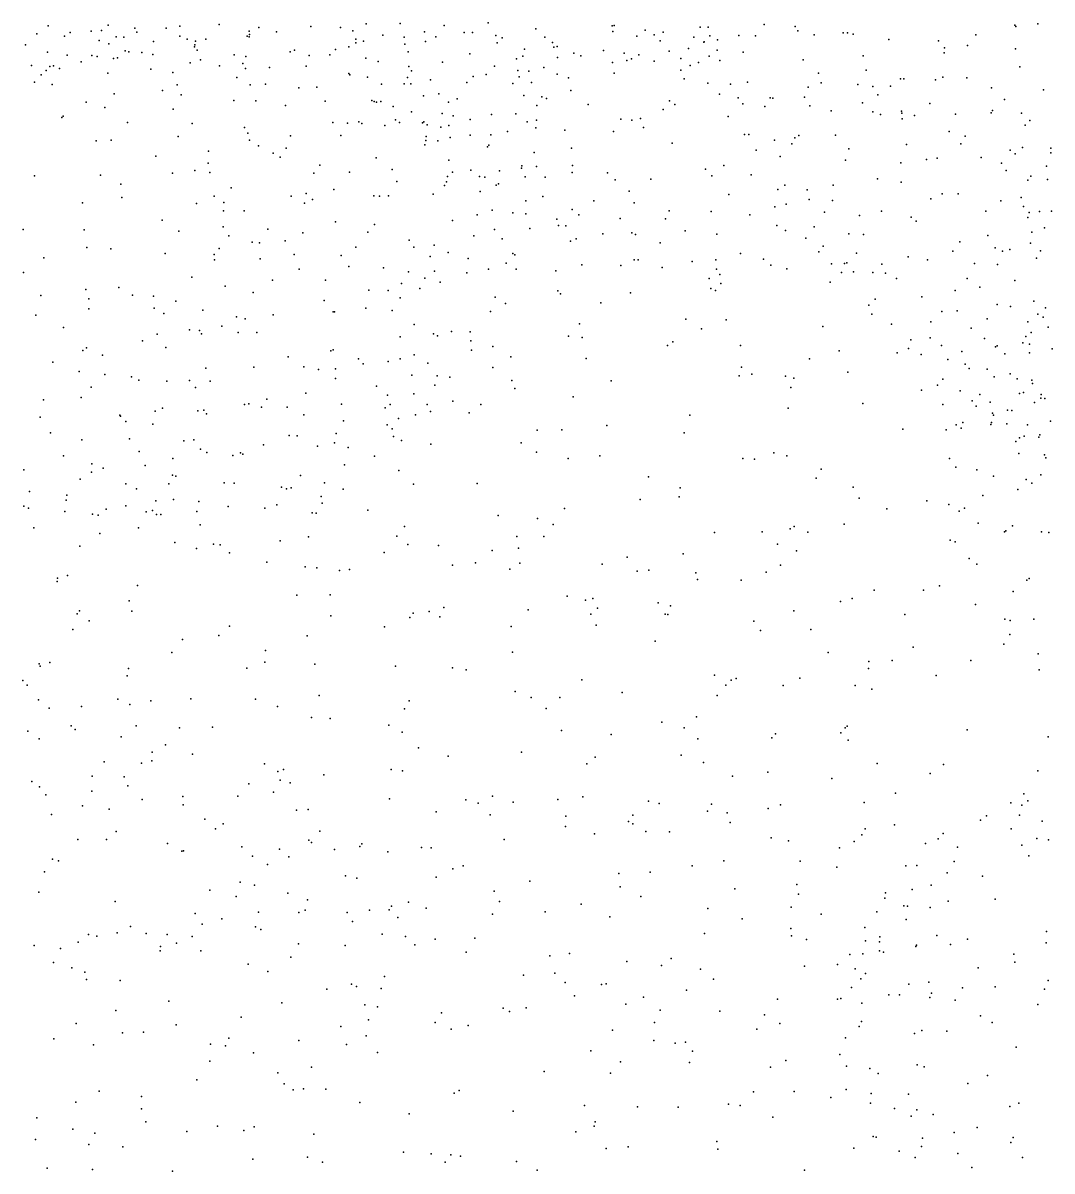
# Model space of a CAD drawing. Header units: metres. Extents: x -24.3 to 24.3, y -27.7 to 27.7.
# Drawn here: x -9.23 to -6.208, y 0.02 to 3.391 of the extents above; entities that cross this region are included whole.
import ezdxf

# ---------------------------------------------------------------- set-up
doc = ezdxf.new("R2010")
doc.units = ezdxf.units.M

msp = doc.modelspace()

# ---------------------------------------------------------------- linework, layer by layer
for p in [(-9.1561, 3.3822, 17.9993), (-8.98, 3.384, 23.6988), (-8.9011, 3.3749, -17.7087), (-8.8091, 3.3749, 25.6136), (-8.7693, 3.3812, 17.1896), (-8.6533, 3.3856, 17.2369), (-8.5367, 3.3769, 18.0185), (-8.3849, 3.3806, 17.6189), (-8.2969, 3.3777, 16.867), (-8.2221, 3.3877, 16.2086), (-8.1221, 3.3892, 21.28), (-7.9928, 3.3829, 15.5272), (-7.8633, 3.3906, 16.0031), (-7.7233, 3.3731, 15.645), (-7.4991, 3.3817, 22.5875), (-7.4935, 3.3833, 17.6787), (-7.2409, 3.378, 23.6158), (-7.2172, 3.3787, 16.3545), (-7.0536, 3.3863, 23.2121), (-6.962, 3.3801, 16.5807), (-6.3168, 3.3838, 14.7409), (-6.3143, 3.3798, -13.7069), (-6.2498, 3.3876, 17.0001), (-9.189, 3.3584, 16.5419), (-9.1079, 3.3515, 23.4465), (-9.0914, 3.3623, 16.6814), (-9.0294, 3.3668, 23.5885), (-9.0064, 3.339, -15.9312), (-8.9991, 3.3689, 25.7182), (-8.9557, 3.3495, 18.0734), (-8.9335, 3.3491, 17.1196), (-8.8959, 3.3631, 26.0639), (-8.7691, 3.3518, 25.9934), (-8.7472, 3.3427, 17.3109), (-8.693, 3.343, 23.6346), (-8.5711, 3.3518, 23.6147), (-8.5659, 3.3502, 17.646), (-8.5655, 3.3666, 25.6179), (-8.5645, 3.3565, 24.9352), (-8.4849, 3.3649, 17.8301), (-8.2613, 3.3675, 17.0857), (-8.2523, 3.3428, 23.4974), (-8.1726, 3.3549, 17.4867), (-8.1106, 3.3487, 23.4535), (-8.0502, 3.3648, -21.6437), (-8.0173, 3.3498, 15.9208), (-7.9343, 3.3625, 26.0498), (-7.9096, 3.3626, 15.7667), (-7.8416, 3.354, 14.9234), (-7.8221, 3.3467, 15.3346), (-7.697, 3.349, 21.8869), (-7.4973, 3.3655, 26.2522), (-7.4271, 3.3517, 14.8531), (-7.4029, 3.3693, 22.7124), (-7.3764, 3.3555, 23.6289), (-7.3583, 3.338, 22.8638), (-7.3493, 3.3633, 15.1927), (-7.2592, 3.3489, -14.0684), (-7.2128, 3.3527, 17.5668), (-7.1902, 3.3407, 23.4513), (-7.1273, 3.3537, 14.8497), (-7.0782, 3.3526, -0.5116), (-6.9541, 3.367, 17.4138), (-6.9059, 3.3559, 14.7435), (-6.8207, 3.3618, 17.3056), (-6.8082, 3.3612, 18.4832), (-6.7921, 3.3579, 16.4428), (-6.6871, 3.342, 14.7461), (-6.541, 3.3381, 14.7543), (-6.4315, 3.3554, 0.5002), (-9.2227, 3.3265, 17.7943), (-9.1579, 3.3053, 23.2279), (-8.9775, 3.3292, 17.9578), (-8.9296, 3.3086, 23.5375), (-8.9193, 3.3063, 17.2803), (-8.8812, 3.304, 17.4007), (-8.8467, 3.3366, 25.8872), (-8.7257, 3.3207, 17.79), (-8.7251, 3.3259, 17.5647), (-8.7233, 3.3369, 18.1423), (-8.7187, 3.3107, 25.8278), (-8.4453, 3.306, 21.1469), (-8.4327, 3.3109, 23.4844), (-8.3121, 3.3124, -19.0025), (-8.2727, 3.3201, 16.7183), (-8.2523, 3.3324, 16.4038), (-8.2299, 3.3367, 23.2113), (-8.108, 3.3285, 18.2456), (-8.0989, 3.3058, 17.2949), (-8.0473, 3.336, 17.5345), (-7.837, 3.3327, 23.526), (-7.7573, 3.3133, 18.3374), (-7.675, 3.333, 22.2951), (-7.6705, 3.3199, 22.1522), (-7.6609, 3.3211, 22.5117), (-7.5254, 3.3094, 23.5078), (-7.3324, 3.3082, 23.4653), (-7.2751, 3.3155, 26.2931), (-7.2304, 3.3343, 18.2893), (-7.2296, 3.335, 15.0103), (-7.1908, 3.3107, 23.3309), (-7.1149, 3.305, 17.4855), (-6.5234, 3.318, 21.2116), (-6.4558, 3.3241, 26.277), (-6.3147, 3.3148, 14.3415), (-9.0996, 3.2963, 17.7671), (-9.0588, 3.2766, 17.5343), (-9.0275, 3.2948, -17.435), (-9.0115, 3.2921, 23.4015), (-8.9636, 3.2867, 17.6823), (-8.9521, 3.2881, 21.0935), (-8.8486, 3.2979, 17.9055), (-8.7393, 3.2734, -15.1687), (-8.7086, 3.2824, 23.506), (-8.6101, 3.2966, 25.735), (-8.5837, 3.2716, 24.6535), (-8.575, 3.2925, 23.4854), (-8.3898, 3.2948, 18.3166), (-8.3283, 3.2966, 21.1884), (-8.2231, 3.2877, 16.9946), (-8.1865, 3.2774, 23.3573), (-7.9975, 3.2753, 18.4272), (-7.9175, 3.2999, 17.5028), (-7.7806, 3.2851, 23.4252), (-7.7618, 3.2933, 17.5188), (-7.6603, 3.2888, 23.4318), (-7.6121, 3.3021, 15.1036), (-7.5914, 3.2943, 15.492), (-7.4988, 3.2747, 22.9191), (-7.4647, 3.3021, -0.9744), (-7.4567, 3.2805, 15.5617), (-7.4424, 3.285, 23.4006), (-7.421, 3.2973, 15.9538), (-7.3766, 3.2785, 17.5345), (-7.2981, 3.2862, 23.0965), (-7.2463, 3.2742, 21.8114), (-7.2142, 3.2928, 15.1386), (-7.1836, 3.28, 16.0388), (-6.9383, 3.2822, 16.1941), (-6.7628, 3.2945, 14.7982), (-6.5246, 3.3027, 17.015), (-9.2049, 3.2657, 16.6595), (-9.1761, 3.2383, 21.0978), (-9.162, 3.2515, 23.0924), (-9.1507, 3.2623, 17.6127), (-9.1406, 3.2646, 16.9185), (-9.1227, 3.2572, 17.0362), (-8.9808, 3.2436, 23.2404), (-8.8545, 3.2546, -15.4481), (-8.7898, 3.2447, 18.4388), (-8.6523, 3.2646, 21.1325), (-8.5766, 3.2569, 24.343), (-8.5058, 3.2601, -18.7526), (-8.3985, 3.2639, 23.3781), (-8.2731, 3.2423, -19.2913), (-8.2704, 3.2382, 18.5099), (-8.0971, 3.2632, 21.3176), (-8.0893, 3.2499, 16.0678), (-7.8692, 3.2396, 21.5433), (-7.845, 3.2634, -1.3154), (-7.7767, 3.2512, 23.2847), (-7.7443, 3.2489, 22.3112), (-7.6998, 3.2602, 22.6961), (-7.6611, 3.2407, 23.1758), (-7.4934, 3.2434, 23.1634), (-7.2983, 3.2519, 23.2402), (-7.27, 3.2656, 15.4131), (-6.8931, 3.243, 17.2807), (-6.7532, 3.2518, 17.2037), (-6.3026, 3.262, 16.8167), (-9.1963, 3.2171, 18.6572), (-9.1444, 3.2096, -17.0764), (-8.7769, 3.2091, 23.2276), (-8.6016, 3.2301, 25.1274), (-8.5623, 3.2089, 18.5685), (-8.5173, 3.2107, 23.2941), (-8.367, 3.2024, 23.2556), (-8.2185, 3.2318, 16.7979), (-8.1774, 3.2109, 16.2891), (-8.1102, 3.212, -14.5539), (-8.101, 3.2308, 25.9999), (-8.0905, 3.2121, 17.0766), (-8.0333, 3.2232, -23.0498), (-7.9266, 3.2158, 17.3311), (-7.908, 3.2331, 15.8894), (-7.7908, 3.2125, 15.8213), (-7.7726, 3.2322, 23.0703), (-7.736, 3.2162, 22.8152), (-7.628, 3.2295, 22.974), (-7.2883, 3.2269, 15.5246), (-7.2187, 3.2138, 15.2472), (-7.1517, 3.2113, 15.2807), (-7.1016, 3.2166, 15.0961), (-6.8859, 3.215, 14.9259), (-6.7783, 3.2097, 16.0453), (-6.7344, 3.2039, -23.8388), (-6.6817, 3.2054, 26.3454), (-6.6529, 3.2266, 14.8362), (-6.6429, 3.2266, 17.0874), (-6.5495, 3.2238, 14.66), (-6.5288, 3.2318, 16.159), (-6.4583, 3.2293, 16.8982), (-8.9618, 3.1827, 23.1203), (-8.8203, 3.1922, 18.7033), (-8.7653, 3.1794, -18.4275), (-8.4198, 3.2003, -1.5803), (-8.0535, 3.1762, -20.1132), (-8.0082, 3.1821, 23.0876), (-7.759, 3.1779, 26.2545), (-7.7062, 3.1737, 21.9494), (-7.6923, 3.1686, 22.1673), (-7.6212, 3.1925, 15.7624), (-7.1847, 3.1818, -0.6642), (-7.1296, 3.1707, 18.4158), (-7.0353, 3.1706, 17.3269), (-7.0274, 3.1698, 15.735), (-6.9351, 3.1731, 15.0334), (-6.9244, 3.202, 21.511), (-6.7194, 3.18, 0.0243), (-6.3858, 3.1997, -23.9185), (-6.2324, 3.1939, 16.0343), (-9.0439, 3.1583, 18.9153), (-8.9892, 3.1428, -17.9951), (-8.7883, 3.1371, 21.1481), (-8.6108, 3.1629, 18.8041), (-8.5459, 3.1623, 25.4666), (-8.459, 3.1482, 21.189), (-8.3421, 3.1614, 23.4304), (-8.205, 3.1634, 16.4915), (-8.1984, 3.1598, 23.1733), (-8.1917, 3.1578, 21.2655), (-8.1793, 3.1603, -22.7106), (-8.1429, 3.1453, -1.4444), (-7.9805, 3.1576, 16.017), (-7.9545, 3.168, 21.4751), (-7.7212, 3.148, 21.8254), (-7.5699, 3.1509, 17.4034), (-7.3501, 3.1362, -0.8492), (-7.3313, 3.1619, 15.6688), (-7.3155, 3.1508, -23.6714), (-7.1157, 3.1533, 15.4055), (-7.0512, 3.1457, 15.231), (-6.9192, 3.1475, 15.025), (-6.7642, 3.1562, 14.9642), (-6.5664, 3.1543, 16.9609), (-6.3474, 3.1662, 18.7815), (-9.1161, 3.1135, -16.5099), (-9.112, 3.117, 21.1529), (-8.1361, 3.106, 16.6501), (-8.0891, 3.1297, -21.4595), (-7.9985, 3.125, 17.0677), (-7.9664, 3.1181, 18.6715), (-7.9163, 3.1069, 17.1558), (-7.8535, 3.1218, 21.6011), (-7.7821, 3.1241, 15.9093), (-7.7213, 3.1055, 22.4077), (-7.4742, 3.1082, 21.9453), (-7.4422, 3.1056, -14.1882), (-7.416, 3.1102, 17.3774), (-7.1589, 3.1161, 15.6208), (-6.8562, 3.1325, 15.3144), (-6.7343, 3.1295, 15.8001), (-6.7118, 3.122, 17.0824), (-6.6501, 3.1317, 14.9079), (-6.6493, 3.1256, 21.2489), (-6.6477, 3.1096, 18.7035), (-6.6116, 3.1193, 14.8926), (-6.4911, 3.1228, 15.9242), (-6.3864, 3.1264, 21.0676), (-6.3823, 3.1332, 16.7828), (-6.297, 3.1258, 26.2672), (-6.2729, 3.1038, 14.8484), (-8.9224, 3.0979, 21.1573), (-8.733, 3.0951, 23.1516), (-8.5789, 3.0833, 21.1843), (-8.3199, 3.0986, 23.1196), (-8.2768, 3.0967, 25.9448), (-8.2435, 3.1001, 23.1772), (-8.2346, 3.0959, -12.5291), (-8.1676, 3.0894, 23.0813), (-8.1239, 3.0985, 22.8901), (-8.0562, 3.0978, -20.4117), (-8.0526, 3.1002, 22.9928), (-8.0431, 3.0911, 16.202), (-8.003, 3.085, 26.1477), (-7.979, 3.0891, 22.8963), (-7.8069, 3.0719, 17.199), (-7.7491, 3.1007, 22.5321), (-7.7241, 3.0826, 18.6408), (-7.6381, 3.0761, 17.2822), (-7.4953, 3.0723, 15.8227), (-7.4075, 3.0837, 26.3632), (-6.5094, 3.0717, 26.3352), (-6.2869, 3.0902, -13.7932), (-9.0146, 3.0447, -15.9812), (-8.9712, 3.0465, 19.1583), (-8.7736, 3.0569, -1.7278), (-8.5698, 3.0674, 23.1622), (-8.5642, 3.046, 23.9927), (-8.4446, 3.059, 23.647), (-8.2962, 3.0603, 21.2547), (-8.0471, 3.0456, -21.0149), (-8.0455, 3.0568, 16.831), (-8.0114, 3.0446, 22.6157), (-7.9753, 3.0543, -12.408), (-7.9165, 3.061, 22.7821), (-7.8555, 3.0622, -12.6274), (-7.3237, 3.038, 17.2995), (-7.1112, 3.0632, 21.6197), (-7.098, 3.0631, 17.2661), (-7.0223, 3.0469, -0.4922), (-6.9722, 3.0355, 17.2196), (-6.9626, 3.0529, 15.3145), (-6.9517, 3.0604, 26.4191), (-6.8435, 3.0616, -0.1958), (-6.4755, 3.0362, 16.8033), (-6.4625, 3.0579, 14.9347), (-8.6849, 3.0146, 25.2395), (-8.5384, 3.0294, 25.7187), (-8.4948, 3.008, 23.0869), (-8.4567, 3.023, 19.049), (-8.0494, 3.0325, 21.4107), (-7.8652, 3.0266, -12.8489), (-7.8613, 3.0317, 17.0761), (-7.7287, 3.0103, 22.3078), (-7.6187, 3.0231, -12.8002), (-7.0765, 3.017, 15.7022), (-6.8048, 3.0214, 15.1506), (-6.635, 3.0333, 16.9517), (-6.3307, 3.0176, 15.6598), (-6.3161, 3.0059, 14.5814), (-6.2945, 3.0254, 0.4917), (-6.2111, 3.009, 13.2158), (-6.211, 3.0227, 13.0117), (-8.8399, 2.9995, 23.0833), (-8.6863, 2.9785, 23.1039), (-8.4749, 2.9969, 21.2284), (-8.3585, 2.9733, -1.5455), (-8.193, 2.9943, 21.3085), (-7.9796, 2.9881, 16.3564), (-7.7651, 2.9713, 21.8078), (-7.7219, 2.9688, 22.0125), (-7.6157, 2.9722, 15.9867), (-7.1713, 2.972, 17.2079), (-7.0059, 2.9988, 15.5728), (-6.8139, 2.9877, 17.0885), (-6.6516, 2.9795, -13.9494), (-6.5765, 2.9901, 15.0424), (-6.545, 2.9938, 0.1875), (-6.4163, 2.9959, 15.1568), (-6.3565, 2.9787, 14.9644), (-6.2236, 2.9702, 16.7369), (-9.1963, 2.9413, 23.0077), (-9.002, 2.944, 23.0449), (-8.7904, 2.9494, -15.535), (-8.7251, 2.9571, -18.9627), (-8.6812, 2.9516, 19.2593), (-8.3758, 2.95, -19.6789), (-8.2711, 2.9525, 23.0184), (-8.1459, 2.9604, 22.9675), (-7.9834, 2.9397, -12.2024), (-7.9683, 2.9522, 16.6365), (-7.9148, 2.9587, 16.8963), (-7.8894, 2.9399, 21.618), (-7.8735, 2.9378, -1.2973), (-7.8301, 2.9568, -14.4858), (-7.7653, 2.964, 22.4812), (-7.7555, 2.9391, 17.0142), (-7.6962, 2.9383, -12.3698), (-7.6169, 2.9514, 22.0385), (-7.5129, 2.9505, 18.6878), (-7.2256, 2.9617, 15.8884), (-7.207, 2.942, 26.4365), (-7.0917, 2.945, 15.8772), (-6.7203, 2.9333, -0.056), (-6.3429, 2.9579, 16.6892), (-6.2704, 2.941, 15.3111), (-8.9426, 2.9175, -18.5999), (-8.6183, 2.9065, 24.156), (-8.3166, 2.9012, -12.9306), (-8.1315, 2.9251, -22.3861), (-7.9924, 2.9134, 22.8124), (-7.9862, 2.924, 21.4945), (-7.8405, 2.9145, -23.2565), (-7.8336, 2.9182, 16.2396), (-7.4907, 2.9299, 15.9974), (-7.3856, 2.9315, 17.1497), (-7.0134, 2.9016, 17.1085), (-6.9924, 2.9147, 15.6928), (-6.9264, 2.9009, -23.745), (-6.8504, 2.9148, 15.311), (-6.6505, 2.9232, 16.893), (-6.2788, 2.9288, 13.1026), (-6.2211, 2.9309, 13.5975), (-8.9391, 2.8786, -1.7657), (-8.6687, 2.8825, 21.2357), (-8.4426, 2.8822, -12.1939), (-8.3982, 2.8895, 23.488), (-8.3796, 2.8724, 23.0223), (-8.1999, 2.8829, -14.7951), (-8.1831, 2.8823, 22.9821), (-8.1564, 2.8828, 21.3584), (-8.0248, 2.8879, 18.9029), (-7.8872, 2.8957, 16.73), (-7.7529, 2.8688, 16.8519), (-7.7027, 2.8806, 16.157), (-7.5538, 2.868, 16.0981), (-7.4498, 2.8972, -12.5476), (-7.1573, 2.8865, 15.9963), (-6.9213, 2.8726, 15.5404), (-6.8528, 2.8691, 16.9957), (-6.5632, 2.8738, -23.8296), (-6.5299, 2.889, 15.0966), (-6.4834, 2.8889, 21.1875), (-6.3582, 2.8685, 15.0335), (-6.2982, 2.8778, 13.255), (-9.0555, 2.8628, 21.2467), (-8.7201, 2.8605, 24.8411), (-8.641, 2.8393, 25.6491), (-8.6396, 2.8634, -19.2818), (-8.5806, 2.8386, 23.061), (-8.403, 2.8613, 19.296), (-7.8522, 2.8412, 16.5194), (-7.7915, 2.8328, 16.6534), (-7.6166, 2.8433, 26.4257), (-7.4346, 2.8627, 16.0876), (-7.3319, 2.8391, 21.7413), (-7.2085, 2.8374, 18.6614), (-7.0215, 2.8507, 16.0184), (-6.9887, 2.8583, 15.8466), (-6.8756, 2.8347, 21.4422), (-6.7082, 2.8378, 16.8296), (-6.4026, 2.8376, 16.6432), (-6.2915, 2.8517, 13.4937), (-6.2747, 2.8344, 12.8061), (-6.2444, 2.8375, 15.0107), (-6.209, 2.8377, 12.7025), (-8.821, 2.8112, 19.5816), (-8.3122, 2.8068, -20.0881), (-8.1976, 2.7989, 19.2153), (-7.9683, 2.811, 22.4744), (-7.8956, 2.827, 21.6569), (-7.7532, 2.8306, 22.1904), (-7.6622, 2.8147, -12.1658), (-7.5973, 2.8271, 16.9511), (-7.4757, 2.8164, -13.187), (-7.343, 2.8151, 16.1618), (-7.0948, 2.8276, 17.0333), (-6.7729, 2.8257, 18.6864), (-6.621, 2.8203, 15.1791), (-6.6065, 2.8089, 16.6973), (-6.2786, 2.8193, 13.804), (-9.2297, 2.7846, 21.2432), (-9.0497, 2.7836, 19.706), (-8.7723, 2.779, 23.0342), (-8.6422, 2.7919, -1.7011), (-8.6251, 2.766, -12.411), (-8.5108, 2.7852, 23.7284), (-8.4084, 2.7746, 26.0211), (-8.2169, 2.776, 26.1579), (-7.9055, 2.7654, 22.6374), (-7.8452, 2.7846, -13.3162), (-7.7411, 2.7873, 22.016), (-7.6572, 2.7963, 16.3617), (-7.6356, 2.7953, 16.7432), (-7.5273, 2.7712, 16.3116), (-7.4422, 2.7744, 16.8873), (-7.431, 2.7694, -12.3434), (-7.285, 2.7807, -12.8279), (-7.1925, 2.7701, 16.9653), (-7.0164, 2.7958, -14.1947), (-6.9902, 2.7816, 16.1235), (-6.9064, 2.7916, 15.65), (-6.8047, 2.7714, 16.7665), (-6.7619, 2.7698, 15.3754), (-6.3962, 2.7665, 18.7268), (-6.2675, 2.7761, 13.9289), (-6.2297, 2.7891, 26.2913), (-9.0422, 2.7313, 22.993), (-8.5569, 2.7468, -15.3178), (-8.5355, 2.7449, 19.597), (-8.4595, 2.7507, 21.2693), (-8.2527, 2.7319, 22.9371), (-8.096, 2.7532, 22.8666), (-8.0821, 2.732, -1.411), (-8.0226, 2.7383, -22.7443), (-7.8222, 2.7567, 22.4922), (-7.6216, 2.7503, 16.4784), (-7.6057, 2.7572, 16.6083), (-7.3589, 2.7448, 16.3169), (-6.931, 2.7586, 16.8586), (-6.8802, 2.7348, 16.0234), (-6.4785, 2.7475, 15.1612), (-6.3744, 2.7305, 12.9872), (-6.2705, 2.7445, 15.0707), (-9.1682, 2.7011, 23.0022), (-8.972, 2.7272, -18.92), (-8.8126, 2.7139, 21.2829), (-8.6685, 2.7107, 21.2765), (-8.6537, 2.7288, -12.7569), (-8.5337, 2.6976, 23.0112), (-8.4339, 2.7105, -1.5956), (-8.2958, 2.7075, 19.4727), (-8.0343, 2.7051, 21.5098), (-7.9807, 2.7166, 22.7268), (-7.9222, 2.6995, -14.7112), (-7.7913, 2.7142, 21.9161), (-7.785, 2.7096, 22.2142), (-7.1226, 2.7133, 16.3517), (-7.0554, 2.6972, 16.8069), (-6.8921, 2.7191, 16.2753), (-6.7824, 2.715, 16.6118), (-6.6301, 2.7042, 16.4679), (-6.4987, 2.7209, 16.5297), (-6.353, 2.7201, 12.8278), (-6.332, 2.7255, 13.7514), (-6.2535, 2.6998, 12.6434), (-6.2414, 2.7219, 16.6189), (-8.6669, 2.6955, -12.1839), (-8.4191, 2.6678, -13.043), (-8.2733, 2.6755, 23.1508), (-8.1712, 2.6714, -20.8293), (-7.8627, 2.6677, -11.9808), (-7.8111, 2.6853, 22.3517), (-7.7817, 2.6681, 22.035), (-7.6645, 2.6631, 19.0194), (-7.5885, 2.6809, -1.1703), (-7.4741, 2.6787, 21.8525), (-7.4347, 2.6951, 16.4701), (-7.4234, 2.6955, 16.5921), (-7.3527, 2.6727, -23.4349), (-7.2642, 2.6907, 16.4132), (-7.1948, 2.6949, 16.7846), (-7.1936, 2.6674, 16.6002), (-7.0332, 2.6793, 16.4745), (-6.9861, 2.6687, 26.4929), (-6.8558, 2.6833, 15.6947), (-6.8168, 2.6847, 15.5632), (-6.8107, 2.6859, 16.491), (-6.7077, 2.6824, 16.3436), (-6.5731, 2.695, 15.2449), (-6.4354, 2.6848, 13.2156), (-6.3683, 2.6817, 13.621), (-9.2287, 2.658, 21.2624), (-8.7336, 2.6438, 24.5228), (-8.4975, 2.6351, 21.2916), (-8.3414, 2.6355, 22.943), (-8.0977, 2.6599, -21.5182), (-8.0493, 2.6417, -13.3067), (-8.0217, 2.6615, 19.2519), (-8.0042, 2.63, 21.6019), (-7.9267, 2.6565, 26.3826), (-7.2148, 2.6407, 26.5045), (-7.1829, 2.6516, -0.7824), (-6.8589, 2.6294, -0.4022), (-6.826, 2.6577, 15.8895), (-6.7906, 2.6596, 16.2165), (-6.7336, 2.6579, 26.4523), (-6.6964, 2.6555, 15.4254), (-6.6643, 2.64, 21.3616), (-6.457, 2.6402, 0.0602), (-6.3173, 2.6342, 13.9057), (-9.0457, 2.6081, 21.2954), (-8.9482, 2.6136, 20.0139), (-8.6359, 2.6176, 19.8916), (-8.5543, 2.5991, -19.8579), (-8.2144, 2.6065, 21.4177), (-8.1571, 2.6047, -21.1492), (-8.1184, 2.6257, 22.7816), (-8.0646, 2.6114, 22.7787), (-7.6594, 2.6037, 22.0304), (-7.6512, 2.5956, -13.3392), (-7.4455, 2.5983, 18.9814), (-7.2102, 2.6112, -12.553), (-7.1963, 2.6052, -12.9735), (-7.1803, 2.6259, 21.6648), (-6.4919, 2.605, 15.2548), (-6.4201, 2.6152, 13.4354), (-9.1778, 2.5909, -1.8211), (-9.036, 2.5807, -16.2463), (-8.9085, 2.591, 22.9511), (-8.8465, 2.5888, -12.4202), (-8.7812, 2.5734, 25.523), (-8.3453, 2.5761, -11.8371), (-8.1217, 2.5838, -11.8261), (-7.8434, 2.586, 22.2162), (-7.8131, 2.5666, -1.2879), (-7.5328, 2.569, -14.5976), (-6.7457, 2.5622, 15.8646), (-6.7273, 2.5795, 16.1268), (-6.5905, 2.5861, 15.3815), (-6.3691, 2.5637, 13.7455), (-6.261, 2.5735, 14.0904), (-9.192, 2.5328, 21.2864), (-9.0364, 2.5516, 22.9299), (-8.8446, 2.5536, -12.1927), (-8.8165, 2.5371, 24.8318), (-8.7012, 2.5469, 21.3346), (-8.4953, 2.5336, 23.6814), (-8.3192, 2.5422, 19.7713), (-8.3148, 2.5422, 21.3916), (-8.2228, 2.5536, 22.8527), (-8.1457, 2.546, 21.5065), (-7.8568, 2.5433, 22.0131), (-6.7369, 2.536, 15.6987), (-6.5309, 2.5434, 16.3131), (-6.4861, 2.545, 21.2769), (-6.3298, 2.5584, 12.6886), (-6.2497, 2.5359, 26.1397), (-6.2268, 2.5541, 16.5379), (-9.1107, 2.4965, 20.2964), (-8.6456, 2.5004, 24.0626), (-8.6023, 2.5279, 22.9447), (-8.5778, 2.522, 21.3359), (-8.081, 2.5053, 22.6903), (-7.5954, 2.5077, -12.0087), (-7.2833, 2.521, -13.2784), (-7.165, 2.5188, 18.8063), (-6.881, 2.4994, -14.3346), (-6.6795, 2.5066, 15.9644), (-6.5636, 2.5129, 18.6471), (-6.3979, 2.5222, 12.7993), (-6.2786, 2.5129, 21.1666), (-6.2341, 2.5267, 25.8394), (-6.2188, 2.4976, 26.3048), (-8.8359, 2.4765, -11.9558), (-8.7404, 2.4895, -1.736), (-8.7116, 2.4878, -12.9128), (-8.7056, 2.4774, 22.9134), (-8.5974, 2.4821, -15.5793), (-8.5428, 2.4816, -11.8303), (-8.1223, 2.4686, -15.0708), (-8.0245, 2.478, -1.3937), (-8.0129, 2.472, 19.5777), (-7.9711, 2.4845, 21.7869), (-7.9169, 2.4837, 22.3792), (-7.628, 2.4713, 19.1687), (-7.588, 2.4672, -1.2233), (-7.2371, 2.4927, -14.4894), (-6.5653, 2.4662, 26.4284), (-6.4457, 2.4941, 13.3919), (-6.4061, 2.4637, 13.6245), (-6.285, 2.4705, 26.0464), (-6.2694, 2.4817, 12.5824), (-9.0541, 2.4292, 22.8878), (-9.0435, 2.4366, -12.3209), (-8.8793, 2.4569, 25.3539), (-8.8101, 2.4379, 21.3539), (-8.3259, 2.4276, 22.8295), (-8.3192, 2.4307, 21.4596), (-7.9149, 2.4577, 22.2478), (-7.9128, 2.4296, 22.075), (-7.8499, 2.4406, -22.8546), (-7.3366, 2.4435, 21.7795), (-7.3213, 2.4546, -12.1764), (-7.123, 2.4435, -12.4303), (-6.8331, 2.4277, -0.4826), (-6.6292, 2.4351, 15.7615), (-6.6222, 2.4606, 16.071), (-6.5322, 2.444, 15.5047), (-6.3737, 2.4395, 16.3649), (-6.3688, 2.4427, 15.3503), (-6.2934, 2.4516, 0.1246), (-6.2738, 2.4479, 14.0727), (-6.2077, 2.4343, 16.4842), (-9.1423, 2.3944, 21.3249), (-8.9964, 2.4155, -19.3114), (-8.4513, 2.4107, 21.4157), (-8.2447, 2.4046, 22.7362), (-8.1578, 2.3968, 22.8595), (-8.1225, 2.4048, 21.6531), (-8.0811, 2.4162, 22.6041), (-7.7975, 2.4103, 26.5289), (-7.5762, 2.4058, 21.9523), (-6.9199, 2.4049, -23.4937), (-6.6621, 2.4216, -0.3043), (-6.5919, 2.4173, 15.9466), (-6.5135, 2.4029, 16.1727), (-6.4725, 2.426, 13.0777), (-6.3461, 2.4194, 13.901), (-6.2737, 2.4221, 26.1928), (-9.0649, 2.3671, -1.8043), (-8.6927, 2.3771, 21.3795), (-8.5518, 2.3804, 22.8782), (-8.4055, 2.3805, -20.4095), (-8.3621, 2.3733, -13.2573), (-8.3125, 2.3747, 26.3021), (-8.2312, 2.3899, 21.5467), (-8.0404, 2.3914, -22.0987), (-7.8495, 2.3789, -11.8397), (-7.1195, 2.3804, -0.7733), (-6.807, 2.3656, 26.4845), (-6.4633, 2.3891, 12.9497), (-6.451, 2.3763, 13.4552), (-6.3986, 2.3741, 13.7327), (-6.3311, 2.3609, 18.6547), (-8.9891, 2.3581, -12.082), (-8.9109, 2.3514, 22.8541), (-8.8895, 2.3415, 25.0342), (-8.8077, 2.3385, 25.7132), (-8.741, 2.3407, 22.8532), (-8.6804, 2.3393, 20.3982), (-8.3125, 2.3468, -11.7022), (-8.0883, 2.357, -21.7382), (-8.0205, 2.3275, 22.4593), (-8.0135, 2.3549, 21.8727), (-7.976, 2.3509, 22.261), (-7.7937, 2.3413, -1.3375), (-7.5024, 2.3399, -13.3739), (-7.1263, 2.3544, -13.2217), (-7.0897, 2.3595, 26.5252), (-6.9902, 2.3536, 21.5934), (-6.9659, 2.3476, -12.872), (-6.5441, 2.3274, 21.3679), (-6.5288, 2.3443, 15.85), (-6.3776, 2.3516, 16.2634), (-6.3097, 2.3461, 25.9157), (-6.2671, 2.3414, 26.2821), (-6.2654, 2.3322, 25.7818), (-9.0298, 2.3208, 21.398), (-8.7235, 2.3204, 25.9408), (-8.3991, 2.3035, 20.2487), (-8.1921, 2.3239, 22.6064), (-8.1592, 2.2974, 21.7051), (-8.0818, 2.3016, -11.6999), (-7.7853, 2.3175, 22.1954), (-7.6142, 2.2931, -11.8819), (-6.975, 2.3207, -12.6396), (-6.5914, 2.3124, -23.594), (-6.4775, 2.311, 16.0212), (-6.4201, 2.2995, 16.1309), (-6.3029, 2.3026, 26.084), (-6.2919, 2.3056, 14.0078), (-6.2398, 2.3001, 15.4461), (-9.1691, 2.2836, 20.6042), (-9.0593, 2.2908, 22.8371), (-8.8204, 2.2601, 24.7022), (-8.5797, 2.2701, 23.9155), (-8.5667, 2.2723, -1.6829), (-8.5291, 2.2625, 21.5118), (-8.5136, 2.2863, 22.7786), (-8.4543, 2.2622, 23.6512), (-8.2943, 2.2715, 23.2411), (-8.1664, 2.2602, -21.1208), (-8.1514, 2.2705, 26.4274), (-8.0427, 2.2708, 21.9819), (-7.967, 2.2798, 22.4183), (-7.8849, 2.2703, -13.3852), (-6.9824, 2.26, 18.7402), (-6.7632, 2.273, 21.5133), (-6.5281, 2.2705, 18.6264), (-6.4421, 2.2808, 13.575), (-6.4305, 2.2659, 15.7973), (-6.3893, 2.2772, 12.6715), (-6.2595, 2.2765, 12.528), (-6.2408, 2.2887, 21.2089), (-6.2293, 2.2883, 14.1099), (-9.1798, 2.2331, 21.4605), (-8.9453, 2.2388, -19.598), (-8.9439, 2.2364, 20.757), (-8.8415, 2.2513, 21.4734), (-8.7168, 2.2515, 21.488), (-8.6989, 2.2538, -19.9787), (-8.6908, 2.2427, 24.1263), (-8.4046, 2.2404, 22.6729), (-8.1275, 2.2296, 22.4122), (-8.0772, 2.2398, 22.2663), (-8.0328, 2.2503, 22.1457), (-7.9194, 2.2464, -22.4459), (-7.2714, 2.2388, -0.9343), (-6.383, 2.2452, 26.404), (-6.3797, 2.2388, 13.8037), (-6.339, 2.2541, 15.5893), (-6.3261, 2.2531, 16.2142), (-8.928, 2.22, 22.745), (-8.8488, 2.2125, -16.1342), (-8.2885, 2.2225, 22.5669), (-8.1605, 2.2105, 20.1827), (-8.1459, 2.1991, 21.9517), (-7.72, 2.195, -15.0736), (-7.6471, 2.1956, 22.0492), (-7.515, 2.2092, -1.186), (-6.6457, 2.198, -0.3681), (-6.5189, 2.1958, 13.173), (-6.4894, 2.2106, 12.9386), (-6.4744, 2.2009, 13.469), (-6.4694, 2.2172, 12.7752), (-6.3878, 2.2114, 15.9178), (-6.3853, 2.218, -0.0861), (-6.34, 2.214, 15.7221), (-6.2798, 2.2111, 26.2261), (-6.2127, 2.2214, 15.536), (-9.1486, 2.1871, -12.2282), (-9.0569, 2.1666, 21.5276), (-8.9173, 2.1697, 21.5412), (-8.7572, 2.1633, 24.3757), (-8.7281, 2.1666, 20.7582), (-8.4482, 2.1795, -15.6926), (-8.4244, 2.1783, 20.517), (-8.3154, 2.1583, -1.5895), (-8.3104, 2.1857, 21.7062), (-8.1414, 2.1769, 22.1052), (-8.1186, 2.1643, -21.46), (-7.7667, 2.1578, 26.5658), (-7.2878, 2.1874, -12.0434), (-6.3141, 2.1621, 26.1221), (-6.3032, 2.1722, 12.5766), (-6.2894, 2.1775, 16.1258), (-6.2464, 2.1744, 15.6531), (-6.2437, 2.1817, 25.7008), (-8.8882, 2.132, 22.6515), (-8.7088, 2.1389, 21.595), (-8.6899, 2.1296, 22.6327), (-8.5913, 2.1289, 26.2322), (-8.5839, 2.1245, -11.6384), (-8.5232, 2.1524, 21.6173), (-8.3645, 2.1483, 26.3707), (-8.2753, 2.1442, 22.4641), (-8.032, 2.1535, 19.9277), (-7.7214, 2.1309, -22.6745), (-7.025, 2.1289, -12.2991), (-6.3054, 2.1266, -14.4694), (-9.1111, 2.1199, -12.4515), (-9.0279, 2.0958, -16.3634), (-8.8711, 2.0915, -1.8278), (-8.7894, 2.1116, -12.9715), (-8.6138, 2.121, -13.1221), (-8.2854, 2.0936, 22.1895), (-8.1974, 2.1186, 20.3956), (-7.6288, 2.1116, 19.3728), (-7.5354, 2.12, -13.4088), (-7.1154, 2.1122, 18.8782), (-7.0816, 2.1096, -0.8223), (-6.9864, 2.1195, 21.6309), (-6.509, 2.1121, 13.3574), (-6.2302, 2.1222, 15.8429), (-6.2262, 2.1136, 15.992), (-9.2273, 2.0787, 21.5901), (-9.0285, 2.0713, -11.8453), (-8.9944, 2.0831, 21.6136), (-8.7909, 2.0633, 25.9968), (-8.7807, 2.0595, 21.6982), (-8.4151, 2.062, 22.4143), (-8.1261, 2.0767, -13.364), (-7.393, 2.0582, -11.8743), (-6.8855, 2.0804, -12.8189), (-6.4905, 2.0863, 12.9094), (-6.4288, 2.0787, 21.3623), (-6.3799, 2.0602, 12.6729), (-6.2409, 2.0641, 13.8909), (-9.0622, 2.0512, 22.5828), (-8.9277, 2.0371, 22.54), (-8.8962, 2.0231, 21.7613), (-8.8016, 2.0377, 22.5009), (-8.6388, 2.04, 21.7734), (-8.6099, 2.0397, 22.4846), (-8.4711, 2.0272, 20.8522), (-8.4423, 2.0254, 21.874), (-8.3443, 2.0404, 21.9733), (-8.0829, 2.0364, 22.7756), (-7.8963, 2.0381, 22.3735), (-7.2999, 2.0261, 21.7851), (-6.9008, 2.0542, -0.6465), (-6.7921, 2.028, 26.5038), (-6.2839, 2.0498, 26.002), (-6.2672, 2.0398, 26.1631), (-9.2106, 2.0149, 22.5459), (-9.1026, 1.9899, 22.4119), (-9.1012, 2.0045, 21.7704), (-8.788, 1.9911, 22.3797), (-8.4562, 2.0224, 23.7213), (-8.3544, 2.0001, -20.7251), (-8.2899, 2.0221, 23.2981), (-7.4175, 1.9918, -22.8582), (-7.3029, 1.9995, 19.0533), (-6.7746, 1.9956, 18.7011), (-6.4111, 2.0029, 13.6041), (-6.3084, 2.0204, 13.7517), (-9.2272, 1.9719, 20.8702), (-9.2133, 1.9662, 21.8578), (-9.1065, 1.9567, 21.9933), (-8.9851, 1.9632, 21.9616), (-8.9274, 1.9725, 25.8489), (-8.8682, 1.9557, 22.2976), (-8.8492, 1.9592, -11.6157), (-8.8399, 1.9871, 21.8643), (-8.7196, 1.9567, 22.1143), (-8.7131, 1.9856, 21.8916), (-8.6272, 1.9707, 21.9925), (-8.5197, 1.9656, 22.1597), (-8.4848, 1.9758, 21.9819), (-8.3509, 1.9804, -11.5175), (-8.2174, 1.9598, -21.0867), (-7.6393, 1.9655, 22.0588), (-6.6931, 1.9636, -23.3351), (-6.5757, 1.9877, 26.4677), (-6.5109, 1.9767, 13.058), (-6.4803, 1.9572, 13.3752), (-6.4645, 1.9663, 12.8175), (-9.0255, 1.9486, 25.4901), (-9.0093, 1.945, 22.1462), (-8.8379, 1.9477, 22.1723), (-8.8251, 1.9472, 24.5606), (-8.3805, 1.9521, -1.6676), (-8.3684, 1.9516, 23.517), (-7.834, 1.9442, -11.6174), (-7.7189, 1.9357, 19.5975), (-6.4246, 1.9224, 18.5931), (-9.1979, 1.9084, -12.3718), (-9.004, 1.8919, 24.9585), (-8.8907, 1.9085, -12.9423), (-8.7093, 1.9167, -13.0732), (-8.1097, 1.9125, -1.571), (-7.6731, 1.9176, -22.4735), (-7.1988, 1.8949, -13.3518), (-7.059, 1.8961, -23.0978), (-6.9764, 1.9052, 26.5447), (-6.9652, 1.9123, -14.9751), (-6.9248, 1.8956, -13.1459), (-6.8178, 1.9191, 21.5948), (-6.3472, 1.8963, -0.1626), (-6.3432, 1.8998, 13.6332), (-6.3235, 1.9139, 12.6408), (-6.239, 1.8964, 25.9661), (-6.2169, 1.8942, 13.7985), (-9.0627, 1.8546, -11.7494), (-8.7836, 1.8651, 21.1142), (-8.6708, 1.8604, 24.1219), (-8.6503, 1.8584, -20.314), (-8.4742, 1.8697, 26.4195), (-8.3913, 1.8823, 21.0844), (-8.1316, 1.8841, 26.5365), (-8.0996, 1.8591, -13.4016), (-8.0097, 1.8563, 20.4441), (-7.7793, 1.8832, 26.6029), (-7.7003, 1.8828, -1.4173), (-7.0138, 1.8599, -0.8328), (-6.5067, 1.8719, -14.8186), (-6.4924, 1.867, 13.1667), (-8.72, 1.8476, -16.1669), (-8.6235, 1.8351, -11.4845), (-8.1694, 1.8362, 23.0492), (-7.852, 1.842, -13.4404), (-7.7742, 1.8488, 22.2344), (-7.4555, 1.8217, -1.1918), (-7.2906, 1.8324, 26.5817), (-6.9584, 1.8407, -12.2301), (-8.5141, 1.807, 23.8734), (-8.401, 1.7939, -13.2749), (-8.3672, 1.791, -15.8627), (-7.9682, 1.7988, -21.5913), (-7.901, 1.8056, 20.2089), (-7.8, 1.7871, -22.1281), (-7.7711, 1.8048, 19.8103), (-7.5291, 1.8014, -11.6311), (-7.0048, 1.7982, 18.8781), (-6.4514, 1.8178, 12.9092), (-6.4287, 1.8016, 13.4413), (-9.1287, 1.7602, -12.6005), (-9.0986, 1.7684, 25.1712), (-8.3007, 1.7834, -11.4087), (-8.2709, 1.7863, 23.3139), (-7.426, 1.7806, -22.636), (-7.3914, 1.7841, -15.2972), (-7.2534, 1.7764, 19.1142), (-7.2492, 1.7568, -1.0524), (-7.1203, 1.7547, -11.9393), (-7.0472, 1.778, 21.7129), (-6.2822, 1.7549, 13.6148), (-6.2745, 1.76, 12.6667), (-9.1298, 1.7506, 25.3958), (-8.8936, 1.7389, -11.527), (-6.7296, 1.7256, -15.0715), (-6.5853, 1.7254, -0.4082), (-6.5378, 1.7383, 26.4569), (-6.322, 1.721, 12.7706), (-8.9182, 1.6944, 24.7215), (-8.4253, 1.7109, -1.8452), (-8.3273, 1.7112, 21.2529), (-7.6321, 1.7079, -15.4821), (-7.5783, 1.6955, 22.0116), (-7.5566, 1.7009, -13.474), (-7.3644, 1.6877, 19.291), (-6.8289, 1.6915, 21.6373), (-6.7949, 1.7007, -12.6303), (-9.0711, 1.6555, -11.6402), (-9.064, 1.6645, -2.178), (-8.9098, 1.6632, -12.9608), (-8.0843, 1.6574, -1.6258), (-8.0365, 1.663, 22.8078), (-7.9935, 1.6748, -11.4163), (-7.7464, 1.6676, 20.0041), (-7.5617, 1.6547, -1.3214), (-7.5422, 1.6728, 19.5254), (-7.3435, 1.6546, -13.4342), (-7.336, 1.6539, -11.6891), (-7.3281, 1.6791, 21.8453), (-6.9662, 1.6649, -12.0961), (-6.6403, 1.6535, 18.708), (-6.4322, 1.6827, 13.1044), (-9.0353, 1.6352, 25.9032), (-8.6236, 1.6199, -11.3675), (-8.3258, 1.6498, 23.4909), (-8.0938, 1.6446, 26.6067), (-8.0059, 1.6465, 20.8453), (-7.796, 1.6186, 26.6283), (-7.5461, 1.6223, -22.2806), (-7.0838, 1.6341, 26.5815), (-6.3461, 1.6397, 13.3617), (-6.3302, 1.6366, 12.8606), (-6.2608, 1.6406, 13.4867), (-9.0832, 1.6096, -16.5778), (-8.6551, 1.5923, -20.4622), (-8.3949, 1.5915, -11.322), (-8.1683, 1.6176, 23.128), (-7.0643, 1.6068, -15.3281), (-6.9165, 1.6094, -0.7988), (-6.3319, 1.5948, 18.5979), (-8.7616, 1.5806, -2.1154), (-7.3733, 1.5753, -1.1998), (-6.6155, 1.5582, -23.0938), (-6.3497, 1.5666, -0.2301), (-8.7923, 1.5427, 21.3971), (-8.5177, 1.5481, -2.0144), (-7.7926, 1.5437, 20.3904), (-6.8654, 1.5423, 18.84), (-6.6768, 1.5186, 26.4997), (-6.4465, 1.5192, 26.4004), (-6.2489, 1.5387, 13.3639), (-9.1822, 1.5089, -12.6145), (-9.1798, 1.5018, -19.7459), (-9.1513, 1.5127, 25.0913), (-8.9195, 1.4956, -11.4079), (-8.5724, 1.496, 24.0122), (-8.5195, 1.514, -13.2157), (-8.3725, 1.5079, 21.4116), (-8.1355, 1.502, 21.3049), (-7.9688, 1.4969, 21.0254), (-7.9286, 1.4918, 22.6231), (-6.7464, 1.4956, -12.5551), (-6.7458, 1.5158, -0.6345), (-6.2455, 1.4913, 13.2395), (-9.2299, 1.4599, 25.4113), (-8.9235, 1.474, 26.1561), (-7.5889, 1.4624, 19.9225), (-7.1994, 1.4755, -13.4023), (-7.1499, 1.4615, -22.6044), (-7.1353, 1.4663, -11.7456), (-6.948, 1.4668, 21.6783), (-6.5478, 1.4743, 21.4772), (-9.2174, 1.446, -11.6176), (-8.36, 1.416, -20.9674), (-7.784, 1.4282, -13.4979), (-7.47, 1.4247, 19.6304), (-7.1912, 1.4158, 19.2429), (-7.166, 1.4464, -1.078), (-6.9972, 1.4458, 19.0033), (-6.7863, 1.4454, -13.0595), (-6.7368, 1.4347, -12.777), (-9.1846, 1.4034, -16.77), (-9.0584, 1.3838, -8.166), (-8.9508, 1.4055, -2.3094), (-8.9156, 1.3891, -12.9554), (-8.8545, 1.4008, -16.4486), (-8.7367, 1.4066, 24.2934), (-8.5474, 1.4055, 26.4565), (-8.4826, 1.3833, -11.2259), (-8.0959, 1.4006, -11.2302), (-7.737, 1.4102, -21.8539), (-7.6535, 1.4098, -1.4623), (-9.1528, 1.3789, 25.888), (-8.3829, 1.3514, -2.067), (-8.3277, 1.3488, 23.588), (-8.1098, 1.3764, -21.3174), (-7.6935, 1.3783, 22.2379), (-7.2519, 1.3535, 26.6206), (-9.0881, 1.3265, -2.6011), (-9.0762, 1.3161, -8.935), (-8.8972, 1.3267, -8.5915), (-8.77, 1.3211, -20.4239), (-8.6735, 1.3227, -13.1165), (-8.1551, 1.329, 23.1973), (-7.3533, 1.3376, -1.253), (-7.2884, 1.3208, -22.2824), (-6.8151, 1.3212, -12.1499), (-6.8092, 1.3257, 26.5418), (-6.4574, 1.3155, 18.7236), (-9.2152, 1.3116, 21.3815), (-9.1826, 1.2887, -12.7051), (-8.9417, 1.2943, -11.3074), (-8.1162, 1.3088, -1.8737), (-7.6479, 1.3137, 26.6462), (-7.5025, 1.3013, -13.5338), (-7.2482, 1.2892, -15.6492), (-7.0303, 1.2914, 26.5942), (-7.0202, 1.3033, -13.3329), (-6.828, 1.3063, 21.5677), (-6.8069, 1.2845, -22.6894), (-6.2187, 1.2945, -23.1364), (-8.85, 1.2496, -2.4319), (-8.8114, 1.2715, -8.2831), (-8.0681, 1.2624, -13.4863), (-7.7662, 1.2498, -1.6061), (-8.9917, 1.2214, 24.6012), (-8.8817, 1.2169, -9.0469), (-8.8515, 1.2243, 26.3386), (-8.7317, 1.2434, 21.5705), (-8.5209, 1.2157, -20.7597), (-7.9813, 1.2374, 22.7846), (-7.5737, 1.215, 21.8716), (-7.5492, 1.235, 20.2479), (-7.2965, 1.2407, -11.4844), (-7.2315, 1.2196, -13.4429), (-6.7214, 1.2159, 18.84), (-6.5269, 1.2137, 21.4308), (-8.4817, 1.1925, -11.0844), (-8.4647, 1.1988, -2.2), (-8.3461, 1.1827, -16.2067), (-8.1481, 1.1992, 26.6387), (-8.1152, 1.1949, 21.5377), (-7.0422, 1.1908, -11.666), (-6.5661, 1.1871, -15.4331), (-6.2495, 1.1953, -0.2089), (-9.2038, 1.1637, -19.875), (-9.1818, 1.1479, -7.7179), (-9.0271, 1.1789, -7.9046), (-8.9322, 1.1768, -2.6878), (-8.9218, 1.1506, -16.5946), (-8.5668, 1.1568, -8.581), (-8.4746, 1.1673, 21.6455), (-8.4456, 1.1599, 23.7574), (-7.1465, 1.179, -1.1402), (-6.8546, 1.1721, -0.8613), (-9.1626, 1.1243, 26.0239), (-9.0281, 1.1348, -2.8927), (-8.7601, 1.1198, -9.2783), (-8.5992, 1.1207, 26.4619), (-8.4945, 1.1321, -13.2346), (-7.8512, 1.1203, 22.0804), (-7.5854, 1.1188, 20.6661), (-6.6676, 1.1293, -12.8109), (-6.291, 1.1277, 26.2979), (-9.0553, 1.0918, 21.5179), (-8.9769, 1.0826, -12.9123), (-8.8802, 1.1111, -11.095), (-8.7596, 1.095, -8.0329), (-8.4264, 1.0789, -9.0657), (-8.3923, 1.0811, -8.7875), (-8.153, 1.1122, 23.1336), (-7.9293, 1.1099, -1.8587), (-7.8926, 1.1001, 21.6128), (-7.7902, 1.1032, -15.9696), (-7.6587, 1.1103, 20.9205), (-7.3924, 1.1055, 26.6498), (-7.3618, 1.0987, 20.0426), (-7.2075, 1.0969, 21.5951), (-7.0415, 1.0842, -13.3646), (-7.005, 1.0953, 19.2784), (-6.759, 1.1019, 26.5027), (-6.3291, 1.1005, 28.0177), (-6.2968, 1.0936, 28.246), (-6.279, 1.1071, 27.9098), (-9.146, 1.0662, -12.7687), (-8.6962, 1.0531, 24.1152), (-8.016, 1.0745, -10.9578), (-7.8576, 1.0659, 26.6712), (-7.6352, 1.0622, -11.1818), (-7.4516, 1.0458, 20.4999), (-7.4393, 1.0651, 21.5686), (-7.22, 1.076, 19.629), (-7.1618, 1.0713, 21.3835), (-6.4177, 1.0501, 28.2121), (-6.4004, 1.0631, 27.9216), (-6.3035, 1.0648, 27.7744), (-6.2366, 1.0471, 21.2558), (-8.9558, 1.0168, -7.7407), (-8.6641, 1.0246, 21.6774), (-8.6418, 1.0395, -2.4999), (-8.358, 1.0179, 23.5653), (-7.6364, 1.0313, 21.4683), (-7.4387, 1.0393, -15.8686), (-7.4011, 1.0168, -11.2712), (-7.3312, 1.0159, 21.2177), (-7.1526, 1.0429, -22.2213), (-6.7564, 1.0249, -15.6089), (-6.6701, 1.0365, 21.4299), (-6.3275, 1.0246, 28.4085), (-9.0685, 0.9929, 26.1907), (-8.9849, 0.9933, 24.4942), (-8.8057, 0.9815, -10.8762), (-8.3905, 0.9916, -9.4287), (-8.3828, 0.9844, -2.2894), (-8.2346, 0.9809, -8.4329), (-7.8163, 0.9928, -13.5299), (-7.5516, 1.0103, 21.1004), (-7.0323, 0.9979, -15.7337), (-6.9816, 0.989, 26.5899), (-6.7893, 0.9876, -13.1133), (-6.766, 1.0072, 19.1302), (-6.5789, 0.9812, 28.144), (-6.5418, 0.9955, 18.9516), (-6.5278, 1.0109, 27.8946), (-6.2521, 0.9964, 18.8228), (-6.2177, 0.9922, 27.5641), (-8.7632, 0.9587, -13.0541), (-8.7583, 0.9604, -9.6243), (-8.5868, 0.9715, -10.8188), (-8.5553, 0.9439, 23.8656), (-8.4768, 0.9647, -8.1109), (-8.3145, 0.9635, -13.3536), (-8.2404, 0.9722, -9.1591), (-8.1588, 0.9567, -8.6397), (-8.0595, 0.9699, -13.4704), (-8.0311, 0.9691, 22.7868), (-6.8315, 0.9686, -11.8796), (-6.4852, 0.9704, 26.3743), (-6.2963, 0.9762, -22.84), (-6.2754, 0.9456, -0.2764), (-9.1432, 0.9359, 24.6915), (-9.1255, 0.931, -11.1797), (-8.5117, 0.9194, 26.5189), (-8.4489, 0.9422, -9.6389), (-7.9371, 0.9163, 22.3566), (-7.2643, 0.9162, -1.3062), (-7.1715, 0.931, -11.3994), (-6.9473, 0.9298, -1.0392), (-6.8401, 0.9119, 19.3491), (-6.637, 0.9158, -0.6932), (-6.6047, 0.9171, 27.879), (-6.4949, 0.9283, 28.3981), (-9.1665, 0.8978, -20.0466), (-8.2829, 0.8862, -8.18), (-8.2493, 0.8792, 26.6177), (-8.0167, 0.8827, -9.0699), (-7.9674, 0.9072, -21.4176), (-7.4799, 0.8936, -1.5193), (-7.3882, 0.8971, 20.7183), (-6.516, 0.8954, -22.6153), (-6.4115, 0.886, 28.4994), (-8.6815, 0.8446, -7.7499), (-8.5918, 0.8676, -9.8123), (-8.55, 0.8591, -20.8), (-7.7413, 0.8705, 26.6791), (-7.4763, 0.8545, -21.8206), (-7.1394, 0.848, 20.02), (-6.9573, 0.8611, -13.3133), (-6.6182, 0.8468, 28.3365), (-6.5628, 0.8587, 27.7485), (-9.1835, 0.8382, -7.3238), (-8.9592, 0.8115, -10.817), (-8.6035, 0.8258, 21.7743), (-8.4518, 0.8352, -2.5849), (-8.3947, 0.8161, -10.5686), (-8.0974, 0.8094, -9.648), (-7.8462, 0.8418, -16.1151), (-7.8304, 0.8116, -10.6817), (-7.4154, 0.8255, -10.951), (-6.9521, 0.8328, 19.7301), (-6.6991, 0.8212, 27.9407), (-6.6971, 0.837, 28.0585), (-6.5127, 0.8124, 27.6006), (-6.3752, 0.8177, 27.5012), (-8.724, 0.7758, -3.1019), (-8.5385, 0.7798, -10.3241), (-8.4201, 0.7784, -7.8982), (-8.4008, 0.7856, -9.9751), (-8.2778, 0.7791, 23.3213), (-8.212, 0.7853, -21.1943), (-8.1544, 0.7865, -9.9073), (-8.1478, 0.7975, -10.3821), (-8.0454, 0.7914, -2.1846), (-7.6965, 0.7804, -21.6149), (-7.5907, 0.8031, -1.7196), (-7.2188, 0.7906, 20.5506), (-6.9734, 0.7946, 21.1903), (-6.722, 0.7812, 28.1843), (-6.6425, 0.7981, 21.1549), (-6.6324, 0.7978, -12.762), (-6.566, 0.7936, 28.4602), (-8.7034, 0.7442, -16.5621), (-8.646, 0.7599, -10.0505), (-8.2624, 0.752, -10.1621), (-8.129, 0.764, 22.1197), (-7.8512, 0.7742, -9.2583), (-7.5066, 0.7664, -16.0205), (-7.1177, 0.7602, 20.751), (-6.8859, 0.7738, 26.5319), (-6.6363, 0.7586, 27.7148), (-9.0372, 0.7147, -10.0354), (-9.0127, 0.7096, -3.6122), (-8.9528, 0.7191, 24.3284), (-8.914, 0.7382, -12.9519), (-8.8679, 0.7176, -10.4646), (-8.8063, 0.7138, -20.6036), (-8.7334, 0.7087, 26.4445), (-8.5471, 0.7367, 23.7711), (-8.5309, 0.7285, -13.2075), (-8.1749, 0.715, -2.3805), (-8.1068, 0.7089, 26.6685), (-7.2285, 0.7168, -21.9535), (-6.9751, 0.732, -1.1304), (-6.973, 0.71, 20.9738), (-6.7572, 0.7348, -11.8467), (-6.5458, 0.7112, 28.5535), (-6.2238, 0.7228, 20.9952), (-9.197, 0.6816, 26.1629), (-9.068, 0.6914, -16.8575), (-8.8257, 0.679, -3.399), (-8.7788, 0.6885, -7.4754), (-8.4207, 0.6871, 21.8912), (-8.2838, 0.6822, -13.3364), (-8.0791, 0.6838, 22.4128), (-8.0198, 0.7008, -10.0576), (-7.903, 0.7034, -10.4254), (-6.9288, 0.6997, -22.1547), (-6.7551, 0.6957, 28.2866), (-6.7142, 0.6929, 27.7817), (-6.7134, 0.7077, -0.8423), (-6.6078, 0.679, 27.6133), (-6.6059, 0.6826, -22.381), (-6.506, 0.6854, 19.3636), (-6.4563, 0.701, 20.9614), (-6.225, 0.6898, 27.3348), (-9.1199, 0.673, 24.5205), (-8.8272, 0.6665, 21.7564), (-8.7074, 0.6663, 23.9656), (-8.4436, 0.648, -21.0025), (-7.9283, 0.6623, -8.3248), (-7.6825, 0.6518, -8.9313), (-7.6245, 0.6589, -10.5314), (-7.3261, 0.6435, 26.6857), (-6.8016, 0.656, 28.1729), (-6.7636, 0.6578, 19.9402), (-6.7146, 0.6661, 20.8941), (-6.7031, 0.6622, -15.7673), (-6.3204, 0.6564, -0.4142), (-9.1403, 0.6323, -7.1494), (-9.086, 0.6166, -20.2869), (-8.5683, 0.6273, -7.5719), (-7.4562, 0.6347, -1.6796), (-7.3545, 0.6232, -10.6234), (-7.2403, 0.6124, -10.9138), (-6.9349, 0.6216, -11.3678), (-6.8375, 0.6263, 20.22), (-6.7855, 0.6136, 27.8687), (-6.425, 0.6161, 20.723), (-6.3173, 0.6328, 28.6985), (-9.0482, 0.6034, -10.3591), (-9.0429, 0.5825, -12.8512), (-8.9446, 0.5791, -7.2584), (-8.5111, 0.6059, 26.5443), (-8.1678, 0.5909, 22.7407), (-7.7601, 0.5949, -10.1793), (-7.6676, 0.6011, -1.9605), (-7.6373, 0.5732, -9.9478), (-7.2019, 0.5831, -1.409), (-6.7692, 0.5842, 20.6739), (-6.7559, 0.5996, 26.4622), (-6.5699, 0.5739, 27.5701), (-6.2187, 0.5793, -22.64), (-8.3379, 0.5536, 23.3411), (-8.2647, 0.5683, 22.1522), (-8.25, 0.5612, 22.9994), (-8.1784, 0.5558, -16.3694), (-7.5306, 0.5677, 26.692), (-7.517, 0.5695, -9.7024), (-7.2811, 0.551, -13.4345), (-6.7967, 0.5585, 28.2625), (-6.6282, 0.5686, -12.6541), (-6.5621, 0.5422, -0.7217), (-6.4704, 0.5579, 28.6505), (-6.3752, 0.5604, 19.8959), (-6.2298, 0.554, 26.1748), (-8.8015, 0.5182, -3.6063), (-8.4695, 0.5133, -3.1219), (-8.2259, 0.5077, -7.7631), (-7.6104, 0.5344, -13.4731), (-7.4591, 0.5096, -9.4372), (-7.4073, 0.5307, -10.4304), (-7.0137, 0.5247, 26.5675), (-6.8374, 0.5246, 28.1334), (-6.8277, 0.5262, 27.967), (-6.7659, 0.5123, -13.01), (-6.6874, 0.5369, 28.4525), (-6.656, 0.5376, 27.6557), (-6.5668, 0.5293, 20.2749), (-6.492, 0.5219, 27.4886), (-6.249, 0.509, 20.414), (-8.9571, 0.491, 26.3646), (-8.1887, 0.5018, -2.7021), (-8.0007, 0.484, -2.36), (-7.8193, 0.4976, -2.1732), (-7.8012, 0.4879, -8.2841), (-7.7517, 0.4987, -16.2162), (-7.3585, 0.4922, -21.7513), (-7.1836, 0.4894, -10.7431), (-7.0524, 0.478, -13.365), (-6.4174, 0.4752, 27.4053), (-9.0739, 0.4532, 24.3122), (-8.7804, 0.4486, 21.8557), (-8.5892, 0.4711, 23.6773), (-8.2965, 0.4443, -13.301), (-8.2153, 0.4633, 22.4445), (-8.0189, 0.4561, -7.9551), (-7.9224, 0.4468, -13.429), (-7.3752, 0.4561, -16.0952), (-7.0068, 0.4529, -10.9969), (-6.774, 0.4437, 27.7922), (-6.7674, 0.459, -11.6156), (-6.3833, 0.4562, 28.7009), (-9.139, 0.4084, -7.0098), (-8.9371, 0.4256, 24.1112), (-8.8757, 0.4276, -12.9753), (-8.6248, 0.4098, -3.5083), (-8.2223, 0.4169, 26.6419), (-7.9719, 0.4361, 26.6865), (-7.4989, 0.4332, -8.851), (-7.0749, 0.4361, -21.9487), (-6.8138, 0.4113, 28.3144), (-6.6117, 0.4236, -11.9328), (-6.5904, 0.432, 26.3777), (-6.517, 0.4302, 28.6401), (-9.0226, 0.3908, 21.7947), (-8.6796, 0.3926, 26.4981), (-8.6353, 0.3872, -13.1177), (-8.4195, 0.4031, 22.1398), (-8.2794, 0.3914, 22.6656), (-7.5622, 0.3724, -8.5985), (-7.3776, 0.4026, -9.0642), (-7.3144, 0.395, -9.6389), (-7.2845, 0.398, -10.1798), (-7.2639, 0.3714, -9.8977), (-6.3133, 0.3837, -15.7442), (-8.6814, 0.3426, -7.3105), (-8.5524, 0.3669, -16.6189), (-8.1887, 0.3683, -2.8838), (-7.475, 0.3401, -13.393), (-7.2726, 0.3381, -9.4247), (-6.9893, 0.3442, -1.3161), (-6.8312, 0.3616, 27.9522), (-8.4812, 0.3077, -21.0212), (-8.3827, 0.325, 22.9231), (-7.6996, 0.3119, -13.3972), (-7.5045, 0.3074, 26.6919), (-7.0345, 0.3251, -10.7755), (-6.8109, 0.3279, -11.3811), (-6.7429, 0.3209, 28.377), (-6.7179, 0.3058, -0.9928), (-6.604, 0.3312, 28.5723), (-6.5837, 0.3262, 27.5435), (-8.7188, 0.2871, -3.787), (-8.4629, 0.2757, 23.1625), (-6.4554, 0.2764, 27.4609), (-6.3975, 0.3, 28.6791), (-9.0065, 0.2542, 26.3625), (-8.8815, 0.2385, -3.9955), (-8.4361, 0.2578, -3.4587), (-8.406, 0.2607, -7.4976), (-8.3409, 0.2604, 22.4731), (-7.9637, 0.2482, -7.8806), (-7.949, 0.2567, -2.5689), (-7.0846, 0.2528, -1.5007), (-6.9652, 0.2533, 26.5237), (-6.8576, 0.236, -13.0598), (-6.8128, 0.259, 28.0395), (-6.7388, 0.2472, 26.4273), (-6.6296, 0.2457, -12.6327), (-9.0748, 0.2221, 24.1589), (-8.2408, 0.2213, -13.2884), (-7.5807, 0.2127, -8.2463), (-7.4253, 0.2086, -8.5369), (-7.3057, 0.2074, -8.7755), (-7.1579, 0.2159, -9.2257), (-7.124, 0.212, -9.6508), (-6.7404, 0.2187, 28.3101), (-6.6708, 0.203, 27.7337), (-6.3319, 0.2094, 27.3983), (-6.3049, 0.219, 28.6994), (-9.1887, 0.1761, 21.7637), (-8.8814, 0.2021, -12.967), (-8.096, 0.1877, 26.6896), (-7.79, 0.1955, -2.3513), (-7.028, 0.1783, -10.5176), (-6.6212, 0.181, -11.6808), (-6.6048, 0.1995, -12.1979), (-6.5569, 0.186, 28.5439), (-9.0834, 0.1431, -6.8925), (-8.8694, 0.1646, 23.7883), (-8.7487, 0.1362, -7.162), (-8.6581, 0.1511, 22.1419), (-8.5813, 0.139, 23.2929), (-8.5507, 0.1492, -7.3291), (-7.6062, 0.1352, -2.2205), (-7.5528, 0.1513, -16.282), (-7.5498, 0.1643, -21.5756), (-6.4273, 0.1474, 26.2299), (-9.1932, 0.1125, -4.3513), (-9.0184, 0.1313, -17.0649), (-8.3755, 0.1277, 26.6034), (-7.1917, 0.1063, -1.7371), (-6.7334, 0.1214, 28.1474), (-6.7243, 0.119, 27.9315), (-6.5886, 0.1163, 28.4478), (-6.4955, 0.1331, 27.5486), (-6.3287, 0.1032, -15.8686), (-6.3218, 0.1178, -22.4559), (-9.0364, 0.0982, -12.8368), (-8.9361, 0.0907, -4.1596), (-8.1123, 0.0751, -16.5247), (-8.031, 0.0706, -13.2948), (-7.5173, 0.0862, 26.6722), (-7.4521, 0.0913, -13.299), (-7.1892, 0.0836, -21.7651), (-6.7897, 0.0869, -11.1176), (-6.6566, 0.0786, -1.0465), (-6.591, 0.0914, 27.6826), (-6.4842, 0.0711, 28.5308), (-8.5549, 0.0549, 22.9909), (-8.3939, 0.0608, -13.1472), (-8.3498, 0.046, -3.637), (-7.9904, 0.0457, -7.7474), (-7.973, 0.0673, -2.8736), (-7.9445, 0.0634, -21.3249), (-7.7805, 0.0481, -2.5248), (-6.61, 0.0593, -11.9378), (-6.2941, 0.0592, 27.4327), (-9.1589, 0.0284, 24.0959), (-9.0256, 0.0248, 23.8765), (-8.7911, 0.0198, 26.4758), (-7.7201, 0.0223, -13.3034), (-6.9343, 0.0225, -10.3462), (-6.4437, 0.0302, -0.8078)]:
    msp.add_point(p)

doc.saveas('drawing.dxf')
